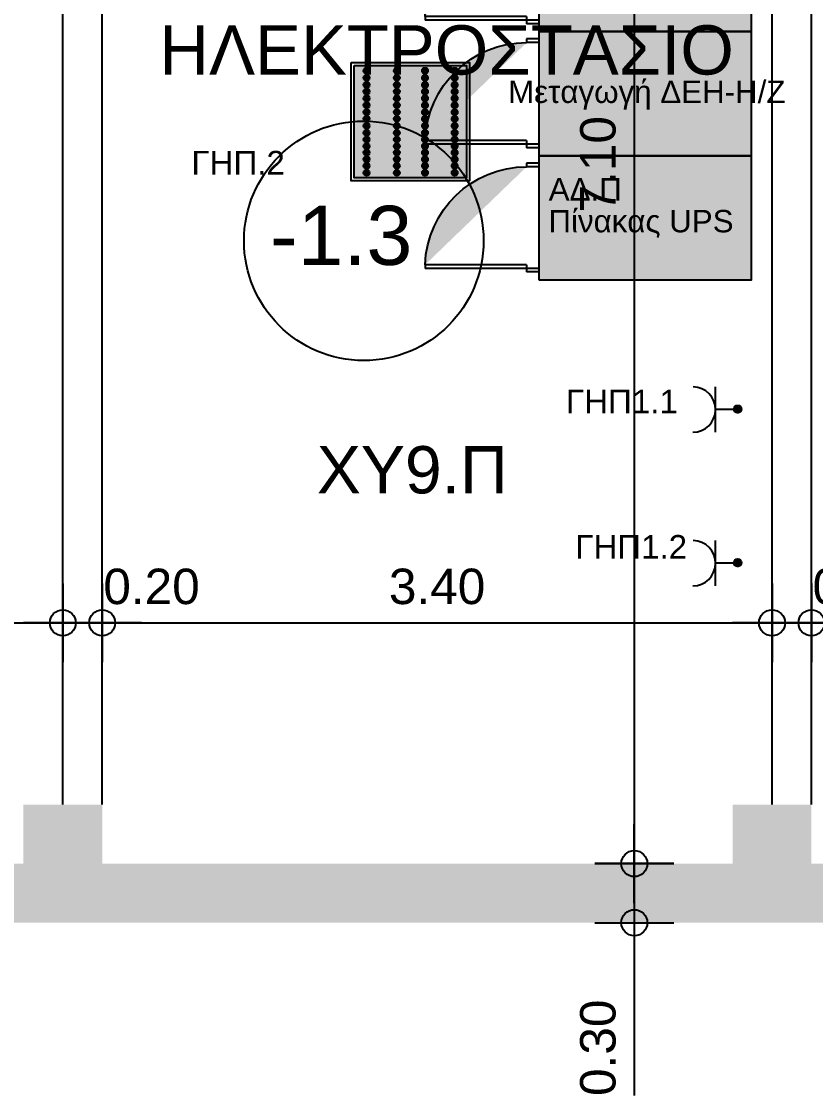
# Model space of a CAD drawing. Header units: metres. Extents: x 0 to 132, y -109 to 310.
# Drawn here: x 44.18 to 48.21, y -77.75 to -72.3 of the extents above; entities that cross this region are included whole.
import ezdxf

# ---------------------------------------------------------------- set-up
doc = ezdxf.new("R2010")
doc.units = ezdxf.units.M
doc.header["$LTSCALE"] = 0.036
doc.layers.get('0').update_dxf_attribs({"color": 252})
doc.layers.get('Defpoints').update_dxf_attribs({"color": 252})
for name, color, linetype in [('arxitektonika', 254, 'Continuous'), ('DIMBLK', 252, 'Continuous'), ('electext', 20, 'Continuous'), ('HLEK-SYMBOL', 3, 'Continuous'), ('HLEK_FL001_SYMBOLS', 230, 'Continuous'), ('mihanologika text', 20, 'Continuous'), ('pin_xamilis', 150, 'Continuous'), ('Y-TETX', 20, 'Continuous'), ('ypostathmos hatch', 131, 'Continuous')]:
    doc.layers.add(name, color=color, linetype=linetype)
doc.styles.add('COMU-N', font='arial.ttf')
doc.styles.get("Standard").update_dxf_attribs({"font": 'arial.ttf'})
doc.styles.add('TSK_OM', font='arial.ttf')
doc.dimstyles.new('CADWDOT', dxfattribs={"dimscale": 0.1, "dimtxt": 1.8, "dimasz": 0.08, "dimexe": 2, "dimexo": 0, "dimgap": 0.09, "dimtad": 0, "dimrnd": 0.001, "dimzin": 0, "dimdsep": 46, "dimtxsty": 'Standard', "dimblk1": 'ARTDIM', "dimblk2": 'ARTDIM', "dimsah": 1, "dimcen": 0.09, "dimdle": 0.05, "dimse1": 1, "dimse2": 1, "dimadec": 0, "dimazin": 0, "dimtfac": 1, "dimtmove": 0, "dimatfit": 3, "dimldrblk": 'ARTDIM', "dimfxl": 2, "dimtvp": 0.9999, "dimtolj": 1, "dimtzin": 0, "dimarcsym": 0})

# ---------------------------------------------------------------- blocks, each defined once
blk = doc.blocks.new('ARTDIM')
at = {"layer": 'DIMBLK'}
for p, q in [((0, -24.9975), (0, 24.9975)), ((-24.9975, 0), (24.9975, 0))]:
    blk.add_line(p, q, dxfattribs=at)
blk.add_circle((0, 0), 8.25, dxfattribs=at)
blk = doc.blocks.new('*D1358')
at = {"layer": 'arxitektonika', "color": 0, "lineweight": -2}
blk.add_line((41.0262, -75.3485), (44.3802, -75.3485), dxfattribs=at)
at = {"layer": 'Defpoints', "color": 0, "transparency": 16777216}
for p in [(41.0182, -73.7206), (44.3882, -73.7206), (44.3882, -75.3485)]:
    blk.add_point(p, dxfattribs=at)
at = {"layer": 'arxitektonika', "color": 0, "lineweight": -2, "xscale": 0.008, "yscale": 0.008, "zscale": 0.008, "rotation": 180}
blk.add_blockref('ARTDIM', (41.0182, -75.3485), dxfattribs=at)
at = {"layer": 'arxitektonika', "color": 0, "lineweight": -2, "xscale": 0.008, "yscale": 0.008, "zscale": 0.008}
blk.add_blockref('ARTDIM', (44.3882, -75.3485), dxfattribs=at)
at = {"layer": 'arxitektonika', "color": 0, "insert": (42.7032, -75.1685), "char_height": 0.18, "attachment_point": 5}
blk.add_mtext('\\A1;{\\Fcomplex.shx;3.40}', dxfattribs=at)
blk = doc.blocks.new('*D1359')
at = {"layer": 'arxitektonika', "color": 0, "lineweight": -2}
for p, q in [((44.3962, -75.3485), (44.5802, -75.3485)), ((44.5882, -75.3485), (45.0811, -75.3485))]:
    blk.add_line(p, q, dxfattribs=at)
at = {"layer": 'Defpoints', "color": 0, "transparency": 16777216}
for p in [(44.3882, -72.8706), (44.5882, -72.8706), (44.5882, -75.3485)]:
    blk.add_point(p, dxfattribs=at)
at = {"layer": 'arxitektonika', "color": 0, "lineweight": -2, "xscale": 0.008, "yscale": 0.008, "zscale": 0.008, "rotation": 180}
blk.add_blockref('ARTDIM', (44.3882, -75.3485), dxfattribs=at)
at = {"layer": 'arxitektonika', "color": 0, "lineweight": -2, "xscale": 0.008, "yscale": 0.008, "zscale": 0.008}
blk.add_blockref('ARTDIM', (44.5882, -75.3485), dxfattribs=at)
at = {"layer": 'arxitektonika', "color": 0, "insert": (44.8386, -75.1647), "char_height": 0.18, "attachment_point": 5}
blk.add_mtext('\\A1;0.20', dxfattribs=at)
blk = doc.blocks.new('*D1361')
at = {"layer": 'arxitektonika', "color": 0, "lineweight": -2}
blk.add_line((44.5962, -75.3485), (47.9802, -75.3485), dxfattribs=at)
at = {"layer": 'Defpoints', "color": 0, "transparency": 16777216}
for p in [(47.9882, -75.3485), (44.5882, -76.2706), (47.9882, -76.2706)]:
    blk.add_point(p, dxfattribs=at)
at = {"layer": 'arxitektonika', "color": 0, "lineweight": -2, "xscale": 0.008, "yscale": 0.008, "zscale": 0.008, "rotation": 180}
blk.add_blockref('ARTDIM', (44.5882, -75.3485), dxfattribs=at)
at = {"layer": 'arxitektonika', "color": 0, "lineweight": -2, "xscale": 0.008, "yscale": 0.008, "zscale": 0.008}
blk.add_blockref('ARTDIM', (47.9882, -75.3485), dxfattribs=at)
at = {"layer": 'arxitektonika', "color": 0, "insert": (46.2882, -75.1646), "char_height": 0.18, "attachment_point": 5}
blk.add_mtext('\\A1;3.40', dxfattribs=at)
blk = doc.blocks.new('*D1362')
at = {"layer": 'arxitektonika', "color": 0, "lineweight": -2}
for p, q in [((47.9962, -75.3485), (48.1802, -75.3485)), ((48.1882, -75.3485), (48.6811, -75.3485))]:
    blk.add_line(p, q, dxfattribs=at)
at = {"layer": 'Defpoints', "color": 0, "transparency": 16777216}
for p in [(48.1882, -75.3485), (47.9882, -76.2706), (48.1882, -76.2706)]:
    blk.add_point(p, dxfattribs=at)
at = {"layer": 'arxitektonika', "color": 0, "lineweight": -2, "xscale": 0.008, "yscale": 0.008, "zscale": 0.008, "rotation": 180}
blk.add_blockref('ARTDIM', (47.9882, -75.3485), dxfattribs=at)
at = {"layer": 'arxitektonika', "color": 0, "lineweight": -2, "xscale": 0.008, "yscale": 0.008, "zscale": 0.008}
blk.add_blockref('ARTDIM', (48.1882, -75.3485), dxfattribs=at)
at = {"layer": 'arxitektonika', "color": 0, "insert": (48.4386, -75.1647), "char_height": 0.18, "attachment_point": 5}
blk.add_mtext('\\A1;0.20', dxfattribs=at)
blk = doc.blocks.new('*D1366')
at = {"layer": 'arxitektonika', "color": 0, "lineweight": -2}
blk.add_line((48.1962, -75.3485), (54.8602, -75.3485), dxfattribs=at)
at = {"layer": 'Defpoints', "color": 0, "transparency": 16777216}
for p in [(54.8682, -75.3485), (48.1882, -76.2706), (54.8682, -76.2706)]:
    blk.add_point(p, dxfattribs=at)
at = {"layer": 'arxitektonika', "color": 0, "lineweight": -2, "xscale": 0.008, "yscale": 0.008, "zscale": 0.008, "rotation": 180}
blk.add_blockref('ARTDIM', (48.1882, -75.3485), dxfattribs=at)
at = {"layer": 'arxitektonika', "color": 0, "lineweight": -2, "xscale": 0.008, "yscale": 0.008, "zscale": 0.008}
blk.add_blockref('ARTDIM', (54.8682, -75.3485), dxfattribs=at)
at = {"layer": 'arxitektonika', "color": 0, "insert": (51.5282, -75.1685), "char_height": 0.18, "attachment_point": 5}
blk.add_mtext('\\A1;{\\Fcomplex.shx;6.75}', dxfattribs=at)
blk = doc.blocks.new('*D1373')
at = {"layer": 'arxitektonika', "color": 0, "lineweight": -2}
blk.add_line((47.2892, -69.4786), (47.2892, -76.5626), dxfattribs=at)
at = {"layer": 'Defpoints', "color": 0, "transparency": 16777216}
for p in [(45.8882, -69.4706), (45.8882, -76.5706), (47.2892, -76.5706)]:
    blk.add_point(p, dxfattribs=at)
at = {"layer": 'arxitektonika', "color": 0, "lineweight": -2, "xscale": 0.008, "yscale": 0.008, "zscale": 0.008}
for p, rotation in [((47.2892, -69.4706), 90), ((47.2892, -76.5706), 270)]:
    blk.add_blockref('ARTDIM', p, dxfattribs=dict(at, rotation=rotation))
at = {"layer": 'arxitektonika', "color": 0, "insert": (47.1054, -73.0206), "char_height": 0.18, "attachment_point": 5, "rotation": 90}
blk.add_mtext('\\A1;7.10', dxfattribs=at)
blk = doc.blocks.new('*D1374')
at = {"layer": 'arxitektonika', "color": 0, "lineweight": -2}
for p, q in [((47.2892, -76.5786), (47.2892, -76.8626)), ((47.2892, -76.8706), (47.2892, -77.7478))]:
    blk.add_line(p, q, dxfattribs=at)
at = {"layer": 'Defpoints', "color": 0, "transparency": 16777216}
for p in [(47.9637, -76.5706), (47.2892, -76.8706), (47.9637, -76.8706)]:
    blk.add_point(p, dxfattribs=at)
at = {"layer": 'arxitektonika', "color": 0, "lineweight": -2, "xscale": 0.008, "yscale": 0.008, "zscale": 0.008}
for p, rotation in [((47.2892, -76.5706), 90), ((47.2892, -76.8706), 270)]:
    blk.add_blockref('ARTDIM', p, dxfattribs=dict(at, rotation=rotation))
at = {"layer": 'arxitektonika', "color": 0, "insert": (47.1052, -77.5053), "char_height": 0.18, "attachment_point": 5, "rotation": 90}
blk.add_mtext('\\A1;0.30', dxfattribs=at)
blk = doc.blocks.new('90')
for p, q in [((-0.06, 0.1), (-0.06, 0.9395)), ((-0.06, 0.9395), (-0.03, 0.9395)), ((-0.03, 0.1), (-0.03, 0.9395)), ((-0.9, 0.1), (-0.87, 0.1)), ((-0.9, 0), (-0.9, 0.1)), ((-0.87, 0), (-0.87, 0.1)), ((-0.06, 0.1), (0, 0.1)), ((-0.03, 0), (-0.03, 0.1)), ((0, 0), (0, 0.1)), ((-0.9, 0), (-0.87, 0)), ((-0.03, 0), (0, 0))]:
    blk.add_line(p, q)
blk.add_arc((-0.03, 0.1), 0.84, 92.04671, 180)
blk = doc.blocks.new('PINAKAS XAMHLHS')
at = {"layer": 'ypostathmos hatch'}
h = blk.add_hatch(color=131, dxfattribs=at)
h.paths.add_polyline_path([(302.0254, 146.9886), (301.3054, 146.9886), (301.3054, 146.5684), (302.0254, 146.5684)])
edge = h.paths.add_edge_path()
edge.add_line((302.0254, 146.5935), (302.0254, 146.6058))
edge = h.paths.add_edge_path()
edge.add_line((302.0663, 146.5935), (302.0663, 146.6058))
edge = h.paths.add_edge_path()
edge.add_line((302.0254, 146.5935), (302.0663, 146.5935))
edge = h.paths.add_edge_path()
edge.add_line((302.0254, 146.9618), (302.0663, 146.9618))
edge = h.paths.add_edge_path()
edge.add_line((302.0254, 146.9496), (302.0663, 146.9496))
edge = h.paths.add_edge_path()
edge.add_line((302.0254, 146.6058), (302.0663, 146.6058))
edge = h.paths.add_edge_path()
edge.add_line((302.0663, 146.9496), (302.4099, 146.9496))
edge = h.paths.add_edge_path(flags=16)
edge.add_line((302.0663, 146.9373), (302.4099, 146.9373))
edge = h.paths.add_edge_path()
edge.add_line((302.4099, 146.9373), (302.4099, 146.9496))
edge = h.paths.add_edge_path()
edge.add_line((302.0663, 146.9373), (302.0663, 146.9618))
edge = h.paths.add_edge_path()
edge.add_line((302.0254, 146.9496), (302.0254, 146.9618))
edge = h.paths.add_edge_path()
edge.add_arc((302.0663, 146.9496), 0.3438, 270, 357.9533)
h = blk.add_hatch(color=131, dxfattribs=at)
h.paths.add_polyline_path([(302.0254, 146.5684), (301.3054, 146.5684), (301.3054, 146.1482), (302.0254, 146.1482)])
edge = h.paths.add_edge_path()
edge.add_line((302.0254, 146.1733), (302.0254, 146.1856))
edge = h.paths.add_edge_path()
edge.add_line((302.0663, 146.1733), (302.0663, 146.1856))
edge = h.paths.add_edge_path()
edge.add_line((302.0254, 146.1733), (302.0663, 146.1733))
edge = h.paths.add_edge_path()
edge.add_line((302.0254, 146.5416), (302.0663, 146.5416))
edge = h.paths.add_edge_path()
edge.add_line((302.0254, 146.5294), (302.0663, 146.5294))
edge = h.paths.add_edge_path()
edge.add_line((302.0254, 146.1856), (302.0663, 146.1856))
edge = h.paths.add_edge_path()
edge.add_line((302.0663, 146.5294), (302.4099, 146.5294))
edge = h.paths.add_edge_path(flags=16)
edge.add_line((302.0663, 146.5171), (302.4099, 146.5171))
edge = h.paths.add_edge_path()
edge.add_line((302.4099, 146.5171), (302.4099, 146.5294))
edge = h.paths.add_edge_path()
edge.add_line((302.0663, 146.5171), (302.0663, 146.5416))
edge = h.paths.add_edge_path()
edge.add_line((302.0254, 146.5294), (302.0254, 146.5416))
edge = h.paths.add_edge_path()
edge.add_arc((302.0663, 146.5294), 0.3438, 270, 357.9533)
h = blk.add_hatch(color=131, dxfattribs=at)
h.paths.add_polyline_path([(302.0254, 146.1482), (301.3054, 146.1482), (301.3054, 145.728), (302.0254, 145.728)])
edge = h.paths.add_edge_path()
edge.add_line((302.0254, 145.7531), (302.0254, 145.7654))
edge = h.paths.add_edge_path()
edge.add_line((302.0663, 145.7531), (302.0663, 145.7654))
edge = h.paths.add_edge_path()
edge.add_line((302.0254, 145.7531), (302.0663, 145.7531))
edge = h.paths.add_edge_path()
edge.add_line((302.0254, 146.1215), (302.0663, 146.1215))
edge = h.paths.add_edge_path()
edge.add_line((302.0254, 146.1092), (302.0663, 146.1092))
edge = h.paths.add_edge_path()
edge.add_line((302.0254, 145.7654), (302.0663, 145.7654))
edge = h.paths.add_edge_path()
edge.add_line((302.0663, 146.1092), (302.4099, 146.1092))
edge = h.paths.add_edge_path(flags=16)
edge.add_line((302.0663, 146.0969), (302.4099, 146.0969))
edge = h.paths.add_edge_path()
edge.add_line((302.4099, 146.0969), (302.4099, 146.1092))
edge = h.paths.add_edge_path()
edge.add_line((302.0663, 146.0969), (302.0663, 146.1215))
edge = h.paths.add_edge_path()
edge.add_line((302.0254, 146.1092), (302.0254, 146.1215))
edge = h.paths.add_edge_path()
edge.add_arc((302.0663, 146.1092), 0.3438, 270, 357.9533)
h = blk.add_hatch(color=131, dxfattribs=at)
h.paths.add_polyline_path([(302.0254, 145.728), (301.3054, 145.728), (301.3054, 145.3078), (302.0254, 145.3078)])
edge = h.paths.add_edge_path()
edge.add_line((302.0254, 145.3329), (302.0254, 145.3452))
edge = h.paths.add_edge_path()
edge.add_line((302.0663, 145.3329), (302.0663, 145.3452))
edge = h.paths.add_edge_path()
edge.add_line((302.0254, 145.3329), (302.0663, 145.3329))
edge = h.paths.add_edge_path()
edge.add_line((302.0254, 145.7013), (302.0663, 145.7013))
edge = h.paths.add_edge_path()
edge.add_line((302.0254, 145.689), (302.0663, 145.689))
edge = h.paths.add_edge_path()
edge.add_line((302.0254, 145.3452), (302.0663, 145.3452))
edge = h.paths.add_edge_path()
edge.add_line((302.0663, 145.689), (302.4099, 145.689))
edge = h.paths.add_edge_path(flags=16)
edge.add_line((302.0663, 145.6767), (302.4099, 145.6767))
edge = h.paths.add_edge_path()
edge.add_line((302.4099, 145.6767), (302.4099, 145.689))
edge = h.paths.add_edge_path()
edge.add_line((302.0663, 145.6767), (302.0663, 145.7013))
edge = h.paths.add_edge_path()
edge.add_line((302.0254, 145.689), (302.0254, 145.7013))
edge = h.paths.add_edge_path()
edge.add_arc((302.0663, 145.689), 0.3438, 270, 357.9533)
h = blk.add_hatch(color=131, dxfattribs=at)
h.paths.add_polyline_path([(302.0254, 145.3078), (301.3054, 145.3078), (301.3054, 144.8876), (302.0254, 144.8876)])
edge = h.paths.add_edge_path()
edge.add_line((302.0254, 144.9127), (302.0254, 144.925))
edge = h.paths.add_edge_path()
edge.add_line((302.0663, 144.9127), (302.0663, 144.925))
edge = h.paths.add_edge_path()
edge.add_line((302.0254, 144.9127), (302.0663, 144.9127))
edge = h.paths.add_edge_path()
edge.add_line((302.0254, 145.2811), (302.0663, 145.2811))
edge = h.paths.add_edge_path()
edge.add_line((302.0254, 145.2688), (302.0663, 145.2688))
edge = h.paths.add_edge_path()
edge.add_line((302.0254, 144.925), (302.0663, 144.925))
edge = h.paths.add_edge_path()
edge.add_line((302.0663, 145.2688), (302.4099, 145.2688))
edge = h.paths.add_edge_path(flags=16)
edge.add_line((302.0663, 145.2565), (302.4099, 145.2565))
edge = h.paths.add_edge_path()
edge.add_line((302.4099, 145.2565), (302.4099, 145.2688))
edge = h.paths.add_edge_path()
edge.add_line((302.0663, 145.2565), (302.0663, 145.2811))
edge = h.paths.add_edge_path()
edge.add_line((302.0254, 145.2688), (302.0254, 145.2811))
edge = h.paths.add_edge_path()
edge.add_arc((302.0663, 145.2688), 0.3438, 270, 357.9533)
h = blk.add_hatch(color=131, dxfattribs=at)
h.paths.add_polyline_path([(302.0254, 144.8876), (301.3054, 144.8876), (301.3054, 144.4674), (302.0254, 144.4674)])
edge = h.paths.add_edge_path()
edge.add_line((302.0254, 144.4925), (302.0254, 144.5048))
edge = h.paths.add_edge_path()
edge.add_line((302.0663, 144.4925), (302.0663, 144.5048))
edge = h.paths.add_edge_path()
edge.add_line((302.0254, 144.4925), (302.0663, 144.4925))
edge = h.paths.add_edge_path()
edge.add_line((302.0254, 144.8609), (302.0663, 144.8609))
edge = h.paths.add_edge_path()
edge.add_line((302.0254, 144.8486), (302.0663, 144.8486))
edge = h.paths.add_edge_path()
edge.add_line((302.0254, 144.5048), (302.0663, 144.5048))
edge = h.paths.add_edge_path()
edge.add_line((302.0663, 144.8486), (302.4099, 144.8486))
edge = h.paths.add_edge_path(flags=16)
edge.add_line((302.0663, 144.8363), (302.4099, 144.8363))
edge = h.paths.add_edge_path()
edge.add_line((302.4099, 144.8363), (302.4099, 144.8486))
edge = h.paths.add_edge_path()
edge.add_line((302.0663, 144.8363), (302.0663, 144.8609))
edge = h.paths.add_edge_path()
edge.add_line((302.0254, 144.8486), (302.0254, 144.8609))
edge = h.paths.add_edge_path()
edge.add_arc((302.0663, 144.8486), 0.3438, 270, 357.9533)
at = {"layer": 'pin_xamilis'}
for points in [[(302.0254, 146.9886), (301.3054, 146.9886), (301.3054, 146.5684), (302.0254, 146.5684)], [(302.0254, 146.5684), (301.3054, 146.5684), (301.3054, 146.1482), (302.0254, 146.1482)], [(302.0254, 146.1482), (301.3054, 146.1482), (301.3054, 145.728), (302.0254, 145.728)], [(302.0254, 145.728), (301.3054, 145.728), (301.3054, 145.3078), (302.0254, 145.3078)], [(302.0254, 145.3078), (301.3054, 145.3078), (301.3054, 144.8876), (302.0254, 144.8876)], [(302.0254, 144.8876), (301.3054, 144.8876), (301.3054, 144.4674), (302.0254, 144.4674)]]:
    blk.add_lwpolyline(points, close=True, dxfattribs=at)
at = {"layer": 'pin_xamilis', "ltscale": 0.8, "extrusion": (0, 0, -1), "xscale": 0.4092768000000224, "yscale": 0.4092768000000224, "zscale": -0.4092768000000001, "rotation": 90}
for p in [(-302.0254, 146.9618), (-302.0254, 146.5416), (-302.0254, 146.1215), (-302.0254, 145.7013), (-302.0254, 145.2811), (-302.0254, 144.8609)]:
    blk.add_blockref('90', p, dxfattribs=at)
blk = doc.blocks.new('gJ6_a14')
at = {"linetype": 'Continuous'}
for p, q in [((-0.1176, 0.1119), (0.113, 0.1119)), ((0, 0.1119), (0, 0))]:
    blk.add_line(p, q, dxfattribs=at)
blk.add_arc((-0.0023, 0.2279), 0.1153, 180, 358.9566, dxfattribs=at)
blk = doc.blocks.new('*X789')
at = {"color": 0}
for p, q in [((15.598, 2.587), (15.737, 2.727)), ((15.598, 2.622), (15.702, 2.727)), ((15.601, 2.607), (15.609, 2.616)), ((15.604, 2.646), (15.605, 2.647)), ((15.605, 2.559), (15.765, 2.719)), ((15.605, 2.577), (15.614, 2.585)), ((15.609, 2.652), (15.618, 2.66)), ((15.611, 2.547), (15.618, 2.554)), ((15.614, 2.621), (15.623, 2.63)), ((15.617, 2.536), (15.789, 2.707)), ((15.618, 2.59), (15.627, 2.599)), ((15.623, 2.665), (15.631, 2.674)), ((15.623, 2.559), (15.631, 2.568)), ((15.627, 2.634), (15.636, 2.643)), ((15.627, 2.528), (15.636, 2.537)), ((15.631, 2.603), (15.64, 2.612)), ((15.633, 2.516), (15.808, 2.691)), ((15.636, 2.678), (15.645, 2.687)), ((15.636, 2.572), (15.645, 2.581)), ((15.64, 2.647), (15.649, 2.656)), ((15.64, 2.541), (15.649, 2.55)), ((15.645, 2.616), (15.654, 2.625)), ((15.645, 2.51), (15.654, 2.519)), ((15.649, 2.691), (15.658, 2.7)), ((15.649, 2.585), (15.658, 2.594)), ((15.653, 2.501), (15.824, 2.672)), ((15.654, 2.66), (15.662, 2.669)), ((15.654, 2.554), (15.662, 2.563)), ((15.658, 2.63), (15.667, 2.638)), ((15.658, 2.523), (15.667, 2.532)), ((15.662, 2.705), (15.671, 2.714)), ((15.662, 2.599), (15.671, 2.607)), ((15.664, 2.494), (15.671, 2.501)), ((15.667, 2.674), (15.676, 2.683)), ((15.667, 2.568), (15.676, 2.577)), ((15.671, 2.643), (15.68, 2.652)), ((15.671, 2.537), (15.68, 2.546)), ((15.676, 2.718), (15.678, 2.721)), ((15.676, 2.489), (15.836, 2.648)), ((15.676, 2.612), (15.685, 2.621)), ((15.676, 2.506), (15.685, 2.515)), ((15.68, 2.687), (15.689, 2.696)), ((15.68, 2.581), (15.689, 2.59)), ((15.685, 2.656), (15.693, 2.665)), ((15.685, 2.55), (15.693, 2.559)), ((15.689, 2.625), (15.698, 2.634)), ((15.689, 2.519), (15.698, 2.528)), ((15.693, 2.7), (15.702, 2.709)), ((15.693, 2.594), (15.702, 2.603)), ((15.693, 2.488), (15.702, 2.497)), ((15.698, 2.669), (15.707, 2.678)), ((15.698, 2.563), (15.707, 2.572)), ((15.702, 2.638), (15.711, 2.647)), ((15.702, 2.532), (15.711, 2.541)), ((15.705, 2.482), (15.843, 2.62)), ((15.707, 2.714), (15.715, 2.722)), ((15.707, 2.607), (15.715, 2.616)), ((15.707, 2.501), (15.715, 2.51)), ((15.711, 2.683), (15.72, 2.691)), ((15.711, 2.577), (15.72, 2.585)), ((15.715, 2.652), (15.724, 2.66)), ((15.715, 2.546), (15.724, 2.554)), ((15.72, 2.727), (15.721, 2.728)), ((15.72, 2.621), (15.729, 2.63)), ((15.72, 2.515), (15.729, 2.523)), ((15.724, 2.696), (15.733, 2.705)), ((15.724, 2.59), (15.733, 2.599)), ((15.724, 2.484), (15.733, 2.493)), ((15.729, 2.665), (15.738, 2.674)), ((15.729, 2.559), (15.738, 2.568)), ((15.733, 2.634), (15.742, 2.643)), ((15.733, 2.528), (15.742, 2.537)), ((15.738, 2.709), (15.746, 2.718)), ((15.738, 2.603), (15.746, 2.612)), ((15.738, 2.497), (15.746, 2.506)), ((15.741, 2.482), (15.842, 2.584)), ((15.742, 2.678), (15.751, 2.687)), ((15.742, 2.572), (15.751, 2.581)), ((15.746, 2.647), (15.755, 2.656)), ((15.746, 2.541), (15.755, 2.55)), ((15.751, 2.722), (15.752, 2.724)), ((15.751, 2.616), (15.76, 2.625)), ((15.751, 2.51), (15.76, 2.519)), ((15.755, 2.691), (15.764, 2.7)), ((15.755, 2.585), (15.764, 2.594)), ((15.76, 2.66), (15.768, 2.669)), ((15.76, 2.554), (15.768, 2.563)), ((15.764, 2.63), (15.773, 2.638)), ((15.764, 2.523), (15.773, 2.532)), ((15.768, 2.705), (15.777, 2.714)), ((15.768, 2.599), (15.777, 2.607)), ((15.768, 2.493), (15.777, 2.501)), ((15.773, 2.674), (15.782, 2.683)), ((15.773, 2.568), (15.782, 2.577)), ((15.777, 2.643), (15.786, 2.652)), ((15.777, 2.537), (15.786, 2.546)), ((15.782, 2.612), (15.791, 2.621)), ((15.782, 2.506), (15.791, 2.515)), ((15.786, 2.687), (15.795, 2.696)), ((15.786, 2.581), (15.795, 2.59)), ((15.791, 2.656), (15.799, 2.665)), ((15.791, 2.55), (15.799, 2.559)), ((15.795, 2.625), (15.804, 2.634)), ((15.795, 2.519), (15.804, 2.528)), ((15.799, 2.594), (15.808, 2.603)), ((15.804, 2.669), (15.813, 2.678)), ((15.804, 2.563), (15.813, 2.572)), ((15.808, 2.638), (15.817, 2.647)), ((15.808, 2.532), (15.817, 2.541)), ((15.813, 2.607), (15.822, 2.616)), ((15.817, 2.577), (15.826, 2.585)), ((15.822, 2.652), (15.83, 2.66)), ((15.822, 2.546), (15.83, 2.554)), ((15.826, 2.621), (15.835, 2.63)), ((15.83, 2.59), (15.839, 2.599)), ((15.835, 2.559), (15.835, 2.56)), ((15.839, 2.634), (15.84, 2.635)), ((15.844, 2.603), (15.844, 2.603))]:
    blk.add_line(p, q, dxfattribs=at)
blk = doc.blocks.new('GJ6_A78')
at = {"layer": 'HLEK-SYMBOL', "color": 0, "linetype": 'Continuous'}
blk.add_circle((0, 0), 0.0989, dxfattribs=at)
at = {"layer": 'HLEK-SYMBOL', "color": 0, "xscale": 0.8, "yscale": 0.8, "zscale": 0.8}
blk.add_blockref('*X789', (-12.576, -2.084), dxfattribs=at)
blk = doc.blocks.new('priza')
at = {"layer": 'HLEK_FL001_SYMBOLS', "xscale": 0.1951472641207488, "yscale": 0.1951472641207488, "zscale": 0.1951472641207488}
blk.add_blockref('GJ6_A78', (87.4, -100.4953), dxfattribs=at)
at = {"layer": 'HLEK_FL001_SYMBOLS', "rotation": 180}
blk.add_blockref('gJ6_a14', (87.4, -100.4952), dxfattribs=at)
blk = doc.blocks.new('panel led 4x16W 60x60cm acrylic')
at = {"layer": 'HLEK_FL001_SYMBOLS', "linetype": 'Continuous', "lineweight": 0}
h = blk.add_hatch(color=201, dxfattribs=at)
h.dxf.hatch_style = 1
h.paths.add_polyline_path([(45.4184, 65.5575), (45.4184, 64.9863), (45.9896, 64.9863), (45.9896, 65.5575)])
h.paths.add_polyline_path([(45.6208, 65.3554, -1), (45.6508, 65.3554, -1)], flags=16)
h.paths.add_polyline_path([(45.6208, 65.3904, -1), (45.6508, 65.3904, -1)], flags=16)
h.paths.add_polyline_path([(45.7936, 65.3554, -1), (45.7636, 65.3554, -1)], flags=16)
h.paths.add_polyline_path([(45.7636, 65.3904, -1), (45.7936, 65.3904, -1)], flags=16)
h.paths.add_polyline_path([(45.6508, 65.3202, -1), (45.6208, 65.3202, -1)], flags=16)
h.paths.add_polyline_path([(45.7936, 65.3202, -1), (45.7636, 65.3202, -1)], flags=16)
h.paths.add_polyline_path([(45.6208, 65.4249, -1), (45.6508, 65.4249, -1)], flags=16)
h.paths.add_polyline_path([(45.7636, 65.4249, -1), (45.7936, 65.4249, -1)], flags=16)
h.paths.add_polyline_path([(45.6508, 65.2864, -1), (45.6208, 65.2864, -1)], flags=16)
h.paths.add_polyline_path([(45.7936, 65.2864, -1), (45.7636, 65.2864, -1)], flags=16)
h.paths.add_polyline_path([(45.6208, 65.4586, -1), (45.6508, 65.4586, -1)], flags=16)
h.paths.add_polyline_path([(45.7636, 65.4586, -1), (45.7936, 65.4586, -1)], flags=16)
h.paths.add_polyline_path([(45.6508, 65.2511, -1), (45.6208, 65.2511, -1)], flags=16)
h.paths.add_polyline_path([(45.7936, 65.2511, -1), (45.7636, 65.2511, -1)], flags=16)
h.paths.add_polyline_path([(45.6208, 65.4943, -1), (45.6508, 65.4943, -1)], flags=16)
h.paths.add_polyline_path([(45.7636, 65.4943, -1), (45.7936, 65.4943, -1)], flags=16)
h.paths.add_polyline_path([(45.6508, 65.2158, -1), (45.6208, 65.2158, -1)], flags=16)
h.paths.add_polyline_path([(45.7936, 65.2158, -1), (45.7636, 65.2158, -1)], flags=16)
h.paths.add_polyline_path([(45.6208, 65.531, -1), (45.6508, 65.531, -1)], flags=16)
h.paths.add_polyline_path([(45.7636, 65.531, -1), (45.7936, 65.531, -1)], flags=16)
h.paths.add_polyline_path([(45.6508, 65.1817, -1), (45.6208, 65.1817, -1)], flags=16)
h.paths.add_polyline_path([(45.7936, 65.1817, -1), (45.7636, 65.1817, -1)], flags=16)
h.paths.add_polyline_path([(45.4672, 65.3554, -1), (45.4972, 65.3554, -1)], flags=16)
h.paths.add_polyline_path([(45.4672, 65.3904, -1), (45.4972, 65.3904, -1)], flags=16)
h.paths.add_polyline_path([(45.4972, 65.3202, -1), (45.4672, 65.3202, -1)], flags=16)
h.paths.add_polyline_path([(45.6508, 65.1482, -1), (45.6208, 65.1482, -1)], flags=16)
h.paths.add_polyline_path([(45.9441, 65.3554, -1), (45.9141, 65.3554, -1)], flags=16)
h.paths.add_polyline_path([(45.9441, 65.3904, -1), (45.9141, 65.3904, -1)], flags=16)
h.paths.add_polyline_path([(45.7936, 65.1482, -1), (45.7636, 65.1482, -1)], flags=16)
h.paths.add_polyline_path([(45.4672, 65.4249, -1), (45.4972, 65.4249, -1)], flags=16)
h.paths.add_polyline_path([(45.9441, 65.3202, -1), (45.9141, 65.3202, -1)], flags=16)
h.paths.add_polyline_path([(45.4972, 65.2864, -1), (45.4672, 65.2864, -1)], flags=16)
h.paths.add_polyline_path([(45.9141, 65.4249, -1), (45.9441, 65.4249, -1)], flags=16)
h.paths.add_polyline_path([(45.9441, 65.2864, -1), (45.9141, 65.2864, -1)], flags=16)
h.paths.add_polyline_path([(45.4672, 65.4586, -1), (45.4972, 65.4586, -1)], flags=16)
h.paths.add_polyline_path([(45.9141, 65.4586, -1), (45.9441, 65.4586, -1)], flags=16)
h.paths.add_polyline_path([(45.4972, 65.2511, -1), (45.4672, 65.2511, -1)], flags=16)
h.paths.add_polyline_path([(45.9441, 65.2511, -1), (45.9141, 65.2511, -1)], flags=16)
h.paths.add_polyline_path([(45.4672, 65.4943, -1), (45.4972, 65.4943, -1)], flags=16)
h.paths.add_polyline_path([(45.6508, 65.1152, -1), (45.6208, 65.1152, -1)], flags=16)
h.paths.add_polyline_path([(45.7936, 65.1152, -1), (45.7636, 65.1152, -1)], flags=16)
h.paths.add_polyline_path([(45.9141, 65.4943, -1), (45.9441, 65.4943, -1)], flags=16)
h.paths.add_polyline_path([(45.4972, 65.2158, -1), (45.4672, 65.2158, -1)], flags=16)
h.paths.add_polyline_path([(45.9441, 65.2158, -1), (45.9141, 65.2158, -1)], flags=16)
h.paths.add_polyline_path([(45.4672, 65.531, -1), (45.4972, 65.531, -1)], flags=16)
h.paths.add_polyline_path([(45.9141, 65.531, -1), (45.9441, 65.531, -1)], flags=16)
h.paths.add_polyline_path([(45.4972, 65.1817, -1), (45.4672, 65.1817, -1)], flags=16)
h.paths.add_polyline_path([(45.9441, 65.1817, -1), (45.9141, 65.1817, -1)], flags=16)
h.paths.add_polyline_path([(45.6508, 65.0811, -1), (45.6208, 65.0811, -1)], flags=16)
h.paths.add_polyline_path([(45.7936, 65.0811, -1), (45.7636, 65.0811, -1)], flags=16)
h.paths.add_polyline_path([(45.4972, 65.1482, -1), (45.4672, 65.1482, -1)], flags=16)
h.paths.add_polyline_path([(45.9441, 65.1482, -1), (45.9141, 65.1482, -1)], flags=16)
h.paths.add_polyline_path([(45.6508, 65.048, -1), (45.6208, 65.048, -1)], flags=16)
h.paths.add_polyline_path([(45.7936, 65.048, -1), (45.7636, 65.048, -1)], flags=16)
h.paths.add_polyline_path([(45.4972, 65.1152, -1), (45.4672, 65.1152, -1)], flags=16)
h.paths.add_polyline_path([(45.9441, 65.1152, -1), (45.9141, 65.1152, -1)], flags=16)
h.paths.add_polyline_path([(45.6508, 65.0128, -1), (45.6208, 65.0128, -1)], flags=16)
h.paths.add_polyline_path([(45.4972, 65.0811, -1), (45.4672, 65.0811, -1)], flags=16)
h.paths.add_polyline_path([(45.7936, 65.0128, -1), (45.7636, 65.0128, -1)], flags=16)
h.paths.add_polyline_path([(45.9441, 65.0811, -1), (45.9141, 65.0811, -1)], flags=16)
h.paths.add_polyline_path([(45.4972, 65.048, -1), (45.4672, 65.048, -1)], flags=16)
h.paths.add_polyline_path([(45.9441, 65.048, -1), (45.9141, 65.048, -1)], flags=16)
h.paths.add_polyline_path([(45.4972, 65.0128, -1), (45.4672, 65.0128, -1)], flags=16)
h.paths.add_polyline_path([(45.9441, 65.0128, -1), (45.9141, 65.0128, -1)], flags=16)
h = blk.add_hatch(color=11, dxfattribs=at)
h.dxf.hatch_style = 1
h.paths.add_polyline_path([(45.4972, 65.531, 1), (45.4672, 65.531, 1)])
h = blk.add_hatch(color=11, dxfattribs=at)
h.dxf.hatch_style = 1
h.paths.add_polyline_path([(45.6508, 65.531, 1), (45.6208, 65.531, 1)])
h = blk.add_hatch(color=11, dxfattribs=at)
h.dxf.hatch_style = 1
h.paths.add_polyline_path([(45.7936, 65.531, 1), (45.7636, 65.531, 1)])
h = blk.add_hatch(color=11, dxfattribs=at)
h.dxf.hatch_style = 1
h.paths.add_polyline_path([(45.9441, 65.531, 1), (45.9141, 65.531, 1)])
h = blk.add_hatch(color=11, dxfattribs=at)
h.dxf.hatch_style = 1
h.paths.add_polyline_path([(45.4972, 65.4943, 1), (45.4672, 65.4943, 1)])
h = blk.add_hatch(color=11, dxfattribs=at)
h.dxf.hatch_style = 1
h.paths.add_polyline_path([(45.6508, 65.4943, 1), (45.6208, 65.4943, 1)])
h = blk.add_hatch(color=11, dxfattribs=at)
h.dxf.hatch_style = 1
h.paths.add_polyline_path([(45.7936, 65.4943, 1), (45.7636, 65.4943, 1)])
h = blk.add_hatch(color=11, dxfattribs=at)
h.dxf.hatch_style = 1
h.paths.add_polyline_path([(45.9441, 65.4943, 1), (45.9141, 65.4943, 1)])
h = blk.add_hatch(color=11, dxfattribs=at)
h.dxf.hatch_style = 1
h.paths.add_polyline_path([(45.4972, 65.4586, 1), (45.4672, 65.4586, 1)])
h = blk.add_hatch(color=11, dxfattribs=at)
h.dxf.hatch_style = 1
h.paths.add_polyline_path([(45.4972, 65.4249, 1), (45.4672, 65.4249, 1)])
h = blk.add_hatch(color=11, dxfattribs=at)
h.dxf.hatch_style = 1
h.paths.add_polyline_path([(45.6508, 65.4586, 1), (45.6208, 65.4586, 1)])
h = blk.add_hatch(color=11, dxfattribs=at)
h.dxf.hatch_style = 1
h.paths.add_polyline_path([(45.6508, 65.4249, 1), (45.6208, 65.4249, 1)])
h = blk.add_hatch(color=11, dxfattribs=at)
h.dxf.hatch_style = 1
h.paths.add_polyline_path([(45.7936, 65.4586, 1), (45.7636, 65.4586, 1)])
h = blk.add_hatch(color=11, dxfattribs=at)
h.dxf.hatch_style = 1
h.paths.add_polyline_path([(45.7936, 65.4249, 1), (45.7636, 65.4249, 1)])
h = blk.add_hatch(color=11, dxfattribs=at)
h.dxf.hatch_style = 1
h.paths.add_polyline_path([(45.9441, 65.4586, 1), (45.9141, 65.4586, 1)])
h = blk.add_hatch(color=11, dxfattribs=at)
h.dxf.hatch_style = 1
h.paths.add_polyline_path([(45.9441, 65.4249, 1), (45.9141, 65.4249, 1)])
h = blk.add_hatch(color=11, dxfattribs=at)
h.dxf.hatch_style = 1
h.paths.add_polyline_path([(45.4972, 65.3904, 1), (45.4672, 65.3904, 1)])
h = blk.add_hatch(color=11, dxfattribs=at)
h.dxf.hatch_style = 1
h.paths.add_polyline_path([(45.4972, 65.3554, 1), (45.4672, 65.3554, 1)])
h = blk.add_hatch(color=11, dxfattribs=at)
h.dxf.hatch_style = 1
h.paths.add_polyline_path([(45.6508, 65.3904, 1), (45.6208, 65.3904, 1)])
h = blk.add_hatch(color=11, dxfattribs=at)
h.dxf.hatch_style = 1
h.paths.add_polyline_path([(45.6508, 65.3554, 1), (45.6208, 65.3554, 1)])
h = blk.add_hatch(color=11, dxfattribs=at)
h.dxf.hatch_style = 1
h.paths.add_polyline_path([(45.7936, 65.3904, 1), (45.7636, 65.3904, 1)])
h = blk.add_hatch(color=11, dxfattribs=at)
h.dxf.hatch_style = 1
h.paths.add_polyline_path([(45.7936, 65.3554, 1), (45.7636, 65.3554, 1)])
h = blk.add_hatch(color=11, dxfattribs=at)
h.dxf.hatch_style = 1
h.paths.add_polyline_path([(45.9441, 65.3904, 1), (45.9141, 65.3904, 1)])
h = blk.add_hatch(color=11, dxfattribs=at)
h.dxf.hatch_style = 1
h.paths.add_polyline_path([(45.9441, 65.3554, 1), (45.9141, 65.3554, 1)])
h = blk.add_hatch(color=11, dxfattribs=at)
h.dxf.hatch_style = 1
h.paths.add_polyline_path([(45.4972, 65.3202, 1), (45.4672, 65.3202, 1)])
h = blk.add_hatch(color=11, dxfattribs=at)
h.dxf.hatch_style = 1
h.paths.add_polyline_path([(45.6508, 65.3202, 1), (45.6208, 65.3202, 1)])
h = blk.add_hatch(color=11, dxfattribs=at)
h.dxf.hatch_style = 1
h.paths.add_polyline_path([(45.7936, 65.3202, 1), (45.7636, 65.3202, 1)])
h = blk.add_hatch(color=11, dxfattribs=at)
h.dxf.hatch_style = 1
h.paths.add_polyline_path([(45.9441, 65.3202, 1), (45.9141, 65.3202, 1)])
h = blk.add_hatch(color=11, dxfattribs=at)
h.dxf.hatch_style = 1
h.paths.add_polyline_path([(45.4972, 65.2864, 1), (45.4672, 65.2864, 1)])
h = blk.add_hatch(color=11, dxfattribs=at)
h.dxf.hatch_style = 1
h.paths.add_polyline_path([(45.4972, 65.2511, 1), (45.4672, 65.2511, 1)])
h = blk.add_hatch(color=11, dxfattribs=at)
h.dxf.hatch_style = 1
h.paths.add_polyline_path([(45.6508, 65.2864, 1), (45.6208, 65.2864, 1)])
h = blk.add_hatch(color=11, dxfattribs=at)
h.dxf.hatch_style = 1
h.paths.add_polyline_path([(45.6508, 65.2511, 1), (45.6208, 65.2511, 1)])
h = blk.add_hatch(color=11, dxfattribs=at)
h.dxf.hatch_style = 1
h.paths.add_polyline_path([(45.7936, 65.2864, 1), (45.7636, 65.2864, 1)])
h = blk.add_hatch(color=11, dxfattribs=at)
h.dxf.hatch_style = 1
h.paths.add_polyline_path([(45.7936, 65.2511, 1), (45.7636, 65.2511, 1)])
h = blk.add_hatch(color=11, dxfattribs=at)
h.dxf.hatch_style = 1
h.paths.add_polyline_path([(45.9441, 65.2864, 1), (45.9141, 65.2864, 1)])
h = blk.add_hatch(color=11, dxfattribs=at)
h.dxf.hatch_style = 1
h.paths.add_polyline_path([(45.9441, 65.2511, 1), (45.9141, 65.2511, 1)])
h = blk.add_hatch(color=11, dxfattribs=at)
h.dxf.hatch_style = 1
h.paths.add_polyline_path([(45.4972, 65.2158, 1), (45.4672, 65.2158, 1)])
h = blk.add_hatch(color=11, dxfattribs=at)
h.dxf.hatch_style = 1
h.paths.add_polyline_path([(45.6508, 65.2158, 1), (45.6208, 65.2158, 1)])
h = blk.add_hatch(color=11, dxfattribs=at)
h.dxf.hatch_style = 1
h.paths.add_polyline_path([(45.7936, 65.2158, 1), (45.7636, 65.2158, 1)])
h = blk.add_hatch(color=11, dxfattribs=at)
h.dxf.hatch_style = 1
h.paths.add_polyline_path([(45.9441, 65.2158, 1), (45.9141, 65.2158, 1)])
h = blk.add_hatch(color=11, dxfattribs=at)
h.dxf.hatch_style = 1
h.paths.add_polyline_path([(45.4972, 65.1817, 1), (45.4672, 65.1817, 1)])
h = blk.add_hatch(color=11, dxfattribs=at)
h.dxf.hatch_style = 1
h.paths.add_polyline_path([(45.4972, 65.1482, 1), (45.4672, 65.1482, 1)])
h = blk.add_hatch(color=11, dxfattribs=at)
h.dxf.hatch_style = 1
h.paths.add_polyline_path([(45.6508, 65.1817, 1), (45.6208, 65.1817, 1)])
h = blk.add_hatch(color=11, dxfattribs=at)
h.dxf.hatch_style = 1
h.paths.add_polyline_path([(45.6508, 65.1482, 1), (45.6208, 65.1482, 1)])
h = blk.add_hatch(color=11, dxfattribs=at)
h.dxf.hatch_style = 1
h.paths.add_polyline_path([(45.7936, 65.1817, 1), (45.7636, 65.1817, 1)])
h = blk.add_hatch(color=11, dxfattribs=at)
h.dxf.hatch_style = 1
h.paths.add_polyline_path([(45.7936, 65.1482, 1), (45.7636, 65.1482, 1)])
h = blk.add_hatch(color=11, dxfattribs=at)
h.dxf.hatch_style = 1
h.paths.add_polyline_path([(45.9441, 65.1817, 1), (45.9141, 65.1817, 1)])
h = blk.add_hatch(color=11, dxfattribs=at)
h.dxf.hatch_style = 1
h.paths.add_polyline_path([(45.9441, 65.1482, 1), (45.9141, 65.1482, 1)])
h = blk.add_hatch(color=11, dxfattribs=at)
h.dxf.hatch_style = 1
h.paths.add_polyline_path([(45.4972, 65.1152, 1), (45.4672, 65.1152, 1)])
h = blk.add_hatch(color=11, dxfattribs=at)
h.dxf.hatch_style = 1
h.paths.add_polyline_path([(45.4972, 65.0811, 1), (45.4672, 65.0811, 1)])
h = blk.add_hatch(color=11, dxfattribs=at)
h.dxf.hatch_style = 1
h.paths.add_polyline_path([(45.6508, 65.1152, 1), (45.6208, 65.1152, 1)])
h = blk.add_hatch(color=11, dxfattribs=at)
h.dxf.hatch_style = 1
h.paths.add_polyline_path([(45.6508, 65.0811, 1), (45.6208, 65.0811, 1)])
h = blk.add_hatch(color=11, dxfattribs=at)
h.dxf.hatch_style = 1
h.paths.add_polyline_path([(45.7936, 65.1152, 1), (45.7636, 65.1152, 1)])
h = blk.add_hatch(color=11, dxfattribs=at)
h.dxf.hatch_style = 1
h.paths.add_polyline_path([(45.7936, 65.0811, 1), (45.7636, 65.0811, 1)])
h = blk.add_hatch(color=11, dxfattribs=at)
h.dxf.hatch_style = 1
h.paths.add_polyline_path([(45.9441, 65.1152, 1), (45.9141, 65.1152, 1)])
h = blk.add_hatch(color=11, dxfattribs=at)
h.dxf.hatch_style = 1
h.paths.add_polyline_path([(45.9441, 65.0811, 1), (45.9141, 65.0811, 1)])
h = blk.add_hatch(color=11, dxfattribs=at)
h.dxf.hatch_style = 1
h.paths.add_polyline_path([(45.4972, 65.048, 1), (45.4672, 65.048, 1)])
h = blk.add_hatch(color=11, dxfattribs=at)
h.dxf.hatch_style = 1
h.paths.add_polyline_path([(45.6508, 65.048, 1), (45.6208, 65.048, 1)])
h = blk.add_hatch(color=11, dxfattribs=at)
h.dxf.hatch_style = 1
h.paths.add_polyline_path([(45.7936, 65.048, 1), (45.7636, 65.048, 1)])
h = blk.add_hatch(color=11, dxfattribs=at)
h.dxf.hatch_style = 1
h.paths.add_polyline_path([(45.9441, 65.048, 1), (45.9141, 65.048, 1)])
h = blk.add_hatch(color=11, dxfattribs=at)
h.dxf.hatch_style = 1
h.paths.add_polyline_path([(45.4972, 65.0128, 1), (45.4672, 65.0128, 1)])
h = blk.add_hatch(color=11, dxfattribs=at)
h.dxf.hatch_style = 1
h.paths.add_polyline_path([(45.6508, 65.0128, 1), (45.6208, 65.0128, 1)])
h = blk.add_hatch(color=11, dxfattribs=at)
h.dxf.hatch_style = 1
h.paths.add_polyline_path([(45.7936, 65.0128, 1), (45.7636, 65.0128, 1)])
h = blk.add_hatch(color=11, dxfattribs=at)
h.dxf.hatch_style = 1
h.paths.add_polyline_path([(45.9441, 65.0128, 1), (45.9141, 65.0128, 1)])
at = {"layer": 'HLEK_FL001_SYMBOLS'}
for points in [[(45.4043, 65.5722), (46.0043, 65.5722), (46.0043, 64.9722), (45.4043, 64.9722)], [(45.4184, 65.5575), (45.9896, 65.5575), (45.9896, 64.9863), (45.4184, 64.9863)]]:
    blk.add_lwpolyline(points, close=True, dxfattribs=at)
for centre in [(45.4822, 65.531), (45.6358, 65.531), (45.7786, 65.531), (45.9291, 65.531), (45.4822, 65.4943), (45.6358, 65.4943), (45.7786, 65.4943), (45.9291, 65.4943), (45.4822, 65.4586), (45.4822, 65.4249), (45.6358, 65.4586), (45.6358, 65.4249), (45.7786, 65.4586), (45.7786, 65.4249), (45.9291, 65.4586), (45.9291, 65.4249), (45.4822, 65.3904), (45.4822, 65.3554), (45.6358, 65.3904), (45.6358, 65.3554), (45.7786, 65.3904), (45.7786, 65.3554), (45.9291, 65.3904), (45.9291, 65.3554), (45.4822, 65.3202), (45.6358, 65.3202), (45.7786, 65.3202), (45.9291, 65.3202), (45.4822, 65.2864), (45.4822, 65.2511), (45.6358, 65.2864), (45.6358, 65.2511), (45.7786, 65.2864), (45.7786, 65.2511), (45.9291, 65.2864), (45.9291, 65.2511), (45.4822, 65.2158), (45.6358, 65.2158), (45.7786, 65.2158), (45.9291, 65.2158), (45.4822, 65.1817), (45.4822, 65.1482), (45.6358, 65.1817), (45.6358, 65.1482), (45.7786, 65.1817), (45.7786, 65.1482), (45.9291, 65.1817), (45.9291, 65.1482), (45.4822, 65.1152), (45.4822, 65.0811), (45.6358, 65.1152), (45.6358, 65.0811), (45.7786, 65.1152), (45.7786, 65.0811), (45.9291, 65.1152), (45.9291, 65.0811), (45.4822, 65.048), (45.6358, 65.048), (45.7786, 65.048), (45.9291, 65.048), (45.4822, 65.0128), (45.6358, 65.0128), (45.7786, 65.0128), (45.9291, 65.0128)]:
    blk.add_circle(centre, 0.015, dxfattribs=at)

msp = doc.modelspace()

# ---------------------------------------------------------------- hatches: boundary and pattern name
at = {"layer": 'arxitektonika'}
for points in [[(44.1882, -76.2706), (44.1882, -76.8706), (44.5882, -76.8706), (44.5882, -76.2706)], [(47.7882, -76.5706), (44.5882, -76.5706), (44.5882, -76.8706), (47.7882, -76.8706), (48.1882, -76.8706), (48.1882, -76.2706), (47.7882, -76.2706)]]:
    msp.add_hatch(color=256, dxfattribs=at).paths.add_polyline_path(points)
h = msp.add_hatch(color=256, dxfattribs=at)
h.paths.add_polyline_path([(41.0182, -76.5706), (41.0182, -76.8706), (41.8032, -76.8706), (41.8032, -76.5706)])
h.paths.add_polyline_path([(43.4032, -76.5706), (43.4032, -76.8706), (44.1882, -76.8706), (44.1882, -76.5706)])
h.paths.add_polyline_path([(48.1882, -76.5706), (48.1882, -76.8706), (48.9732, -76.8706), (48.9732, -76.5706)])
h.paths.add_polyline_path([(50.5972, -76.5706), (50.5972, -76.8706), (51.3882, -76.8706), (51.3882, -76.5706)])

# ---------------------------------------------------------------- linework, layer by layer
for p, q in [((44.3882, -76.2706), (44.3882, -69.4706)), ((44.5882, -76.2706), (44.5882, -69.4706)), ((47.9882, -76.2706), (47.9882, -69.4706)), ((48.1882, -76.2706), (48.1882, -69.4706))]:
    msp.add_line(p, q, dxfattribs=at)
msp.add_circle((45.9161, -73.4092), 0.6079, dxfattribs=at)

# ---------------------------------------------------------------- block references
at = {"layer": 'HLEK_FL001_SYMBOLS', "linetype": 'Continuous', "lineweight": 0}
msp.add_blockref('panel led 4x16W 60x60cm acrylic', (0.448, -138.0766), dxfattribs=at)
at = {"layer": 'HLEK_FL001_SYMBOLS', "rotation": 270}
for p in [(148.3091, 13.1363), (148.3091, 12.3564)]:
    msp.add_blockref('priza', p, dxfattribs=at)
at = {"layer": 'pin_xamilis', "ltscale": 0.8, "xscale": 1.5, "yscale": 1.5, "zscale": 1.5, "rotation": 180}
msp.add_blockref('PINAKAS XAMHLHS', (499.8419, 146.8752), dxfattribs=at)

# ---------------------------------------------------------------- texts
at = {"layer": 'arxitektonika', "style": 'COMU-N'}
for s, height, p in [('ΗΛΕΚΤΡΟΣΤΑΣΙΟ', 0.25, (44.8786, -72.5652)), ('-1.3', 0.3, (45.4405, -73.5316))]:
    msp.add_text(s, height=height, dxfattribs=at).set_placement(p)
at = {"layer": 'electext'}
msp.add_text('ΧΥ9.Π', height=0.24, dxfattribs=at).set_placement((45.6777, -74.6915))
at = {"layer": 'electext', "insert": (45.041, -72.9528), "char_height": 0.12, "attachment_point": 1}
msp.add_mtext_dynamic_manual_height_columns('ΓΗΠ.2', width=0.690753, gutter_width=0.6, heights=[0], dxfattribs=at)
at = {"layer": 'mihanologika text', "char_height": 0.12, "attachment_point": 1}
for s, width, heights, insert in [('\\pt0.12,0.24;ΓΗΠ1.1', 0.346779, [0], (46.9424, -74.1652)), ('ΓΗΠ1.2', 0.299653, [0.12], (46.9895, -74.9027))]:
    msp.add_mtext_dynamic_manual_height_columns(s, width=width, gutter_width=0.6, heights=heights, dxfattribs=dict(at, insert=insert))
at = {"layer": 'Y-TETX', "ltscale": 0.8, "style": 'TSK_OM'}
for s, height, p in [('Μεταγωγή ΔΕΗ-Η/Ζ', 0.113688, (46.6483, -72.7096)), ('ΑΔ.Π', 0.11369, (46.8546, -73.2046)), ('Πίνακας UPS', 0.113688, (46.8533, -73.3663))]:
    msp.add_text(s, height=height, dxfattribs=at).set_placement(p)

# ---------------------------------------------------------------- dimensions: what is measured, and where the dimension line sits
at = {"layer": 'arxitektonika'}
dim = msp.add_linear_dim(base=(47.2892, -76.5706), p1=(45.8882, -69.4706), p2=(45.8882, -76.5706), angle=90, dimstyle='CADWDOT', dxfattribs=at)
dim.commit()
dim.dimension.update_dxf_attribs({"geometry": '*D1373', "text_midpoint": (47.1054, -73.0206)})
for base, p1, p2, picture, middle in [((44.5882, -75.3485), (44.3882, -72.8706), (44.5882, -72.8706), '*D1359', (44.8386, -75.1647)), ((47.9882, -75.3485), (44.5882, -76.2706), (47.9882, -76.2706), '*D1361', (46.2882, -75.1646)), ((48.1882, -75.3485), (47.9882, -76.2706), (48.1882, -76.2706), '*D1362', (48.4386, -75.1647))]:
    dim = msp.add_linear_dim(base=base, p1=p1, p2=p2, dimstyle='CADWDOT', dxfattribs=at)
    dim.commit()
    dim.dimension.update_dxf_attribs({"geometry": picture, "text_midpoint": middle})
for base, p1, p2, text, picture, middle in [((44.3882, -75.3485), (41.0182, -73.7206), (44.3882, -73.7206), '{\\Fcomplex.shx;3.40}', '*D1358', (42.7032, -75.1685)), ((54.8682, -75.3485), (48.1882, -76.2706), (54.8682, -76.2706), '{\\Fcomplex.shx;6.75}', '*D1366', (51.5282, -75.1685))]:
    dim = msp.add_linear_dim(base=base, p1=p1, p2=p2, text=text, dimstyle='CADWDOT', dxfattribs=at)
    dim.commit()
    dim.dimension.update_dxf_attribs({"geometry": picture, "text_midpoint": middle})
dim = msp.add_linear_dim(base=(47.2892, -76.8706), p1=(47.9637, -76.5706), p2=(47.9637, -76.8706), angle=90, dimstyle='CADWDOT', dxfattribs=at)
dim.commit()
dim.dimension.update_dxf_attribs({"geometry": '*D1374', "text_midpoint": (47.2892, -77.5053), "dimtype": 160})

doc.saveas('drawing.dxf')
